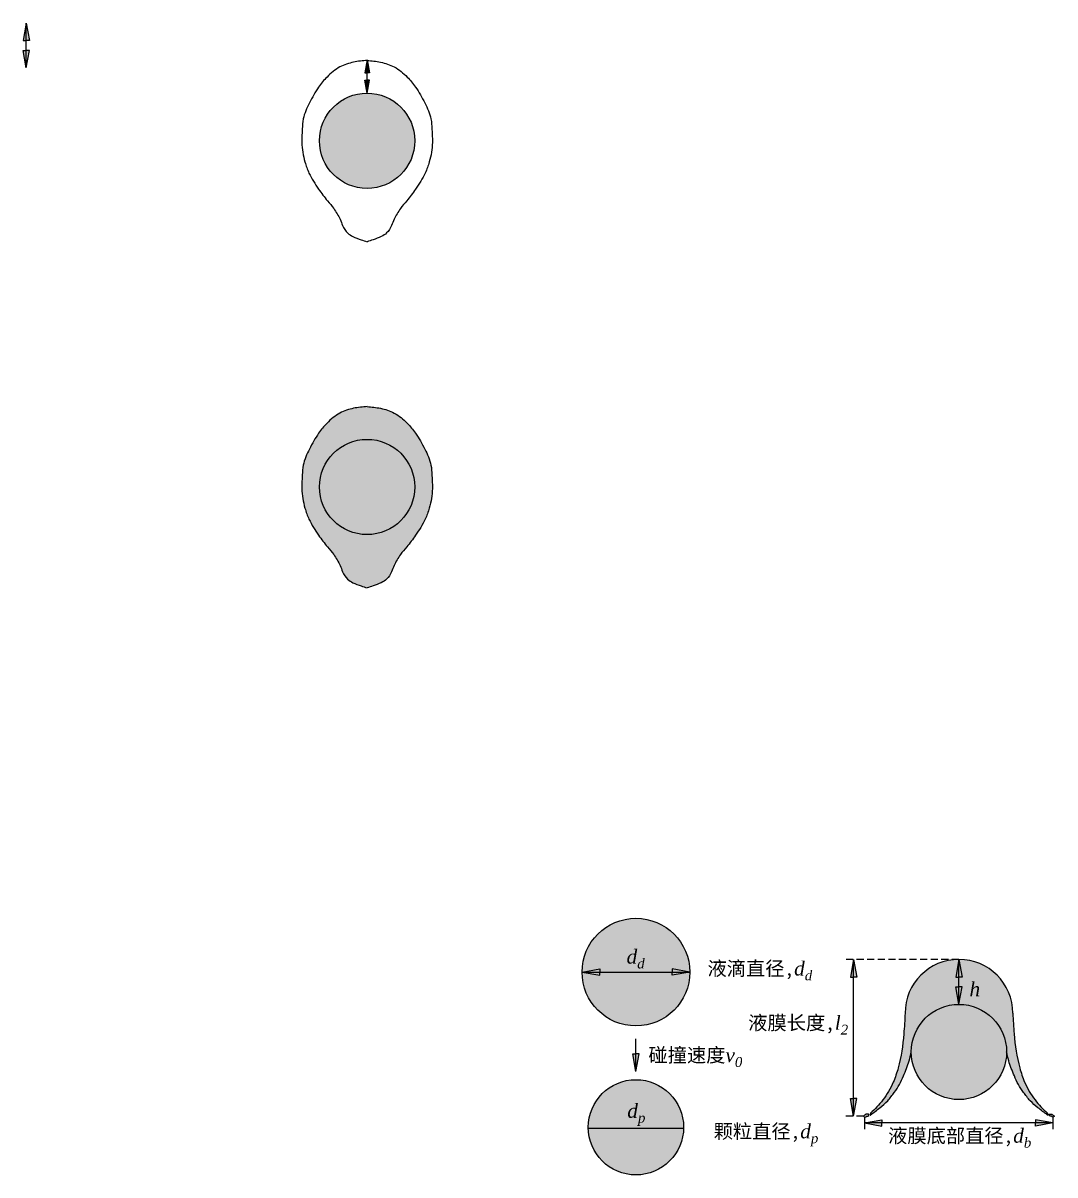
# Model space of a CAD drawing. Header units: millimetres. Extents: x -168 to 2937, y -666 to 1342.
# Drawn here: x 1739.7 to 1959.1, y 528.7 to 773.7 of the extents above; entities that cross this region are included whole.
import ezdxf

# ---------------------------------------------------------------- set-up
doc = ezdxf.new("R2010")
doc.units = ezdxf.units.MM
doc.linetypes.add('DASHED', pattern=[0.75, 0.5, -0.25])
doc.styles.add('说明', font='', dxfattribs={"height": 3})
doc.styles.get('说明').set_extended_font_data('SimSun')

msp = doc.modelspace()

# ---------------------------------------------------------------- hatches: boundary and pattern name
for color, points in [(1, [(1740.38, 773.7), (1740.38, 769.95), (1739.71, 769.95)]), (1, [(1741.06, 769.95), (1740.38, 773.7), (1740.38, 769.95)]), (1, [(1740.38, 764.15), (1740.38, 767.89), (1739.71, 767.89)]), (1, [(1741.06, 767.89), (1740.38, 764.15), (1740.38, 767.89)]), (1, [(1812.85, 765.84), (1812.85, 763.08), (1812.35, 763.08)]), (1, [(1813.35, 763.08), (1812.85, 765.84), (1812.85, 763.08)]), (1, [(1812.85, 758.78), (1812.85, 761.55), (1812.35, 761.55)]), (1, [(1813.35, 761.55), (1812.85, 758.78), (1812.85, 761.55)]), (1, [(1915.61, 570.79), (1916.28, 574.54), (1916.28, 570.79)]), (1, [(1916.28, 574.54), (1916.28, 570.79), (1916.95, 570.79)]), (1, [(1938.67, 574.54), (1938.67, 570.79), (1938, 570.79)]), (1, [(1939.34, 570.79), (1938.67, 574.54), (1938.67, 570.79)]), (1, [(1858.56, 571.84), (1862.3, 571.84), (1862.3, 572.51)]), (1, [(1862.3, 571.16), (1858.56, 571.84), (1862.3, 571.84)]), (1, [(1881.45, 571.84), (1877.71, 571.84), (1877.71, 572.51)]), (1, [(1877.71, 571.16), (1881.45, 571.84), (1877.71, 571.84)]), (1, [(1938.67, 564.99), (1938.67, 568.73), (1938, 568.73)]), (1, [(1939.34, 568.73), (1938.67, 564.99), (1938.67, 568.73)]), (7, [(1870, 550.71), (1870, 554.45), (1869.33, 554.45)]), (7, [(1870.68, 554.45), (1870, 550.71), (1870, 554.45)]), (1, [(1915.61, 544.93), (1916.28, 541.19), (1916.28, 544.93)]), (1, [(1916.28, 541.19), (1916.28, 544.93), (1916.95, 544.93)]), (1, [(1859.87, 538.62), (1863.61, 538.62), (1863.61, 539.29)]), (1, [(1859.87, 538.62), (1863.61, 538.62), (1863.61, 539.29)]), (1, [(1880.14, 538.62), (1876.4, 538.62), (1876.4, 539.29)]), (1, [(1880.14, 538.62), (1876.4, 538.62), (1876.4, 539.29)]), (1, [(1922.31, 540.42), (1918.57, 539.75), (1922.31, 539.75)]), (1, [(1918.57, 539.75), (1922.31, 539.75), (1922.31, 539.08)]), (1, [(1954.91, 540.42), (1958.65, 539.75), (1954.91, 539.75)]), (1, [(1958.65, 539.75), (1954.91, 539.75), (1954.91, 539.08)]), (1, [(1863.61, 537.94), (1859.87, 538.62), (1863.61, 538.62)]), (1, [(1863.61, 537.94), (1859.87, 538.62), (1863.61, 538.62)]), (1, [(1876.4, 537.94), (1880.14, 538.62), (1876.4, 538.62)]), (1, [(1876.4, 537.94), (1880.14, 538.62), (1876.4, 538.62)])]:
    msp.add_hatch(color=color).paths.add_polyline_path(points)
h = msp.add_hatch(color=151)
h.set_gradient(color1=(52, 60, 57), one_color=1, tint=1, name='SPHERICAL')
h.paths.add_polyline_path([(1802.72, 748.65, 1), (1822.99, 748.65, 1)])
h = msp.add_hatch(color=151)
h.set_gradient(color1=(61, 117, 240), one_color=1, tint=1, name='SPHERICAL')
edge = h.paths.add_edge_path()
edge.add_spline(control_points=[(1812.85, 653.56), (1813.28, 653.7), (1814.29, 654.05), (1815.74, 654.51), (1817.2, 655.46), (1818.07, 656.82), (1818.5, 658.33), (1819.24, 659.49), (1820.05, 660.87), (1821.53, 662.5), (1823.35, 664.97), (1825.1, 667.68), (1826.32, 671.04), (1826.86, 674.24), (1826.64, 677.3), (1826.51, 680.21), (1825.09, 683.17), (1823.46, 686.21), (1821.28, 688.82), (1818.84, 690.85), (1815.79, 691.85), (1813.81, 692.04), (1812.85, 692.13)], knot_values=[0, 0, 0, 0, 1.123375, 2.670865, 3.802731, 5.394021, 6.577765, 7.700524, 8.817056, 10.56941, 13.178919, 16.495078, 18.579007, 22.074836, 24.502928, 26.253331, 29.307291, 32.54377, 34.867381, 37.775274, 40.343371, 42.749137, 42.749137, 42.749137, 42.749137], degree=3, periodic=0)
edge.add_spline(control_points=[(1812.85, 692.13), (1811.89, 692.04), (1809.91, 691.85), (1806.86, 690.85), (1804.42, 688.82), (1802.24, 686.21), (1800.62, 683.17), (1799.2, 680.21), (1799.07, 677.3), (1798.84, 674.24), (1799.39, 671.04), (1800.6, 667.68), (1802.35, 664.97), (1804.17, 662.5), (1805.66, 660.87), (1806.47, 659.49), (1807.21, 658.33), (1807.63, 656.82), (1808.5, 655.46), (1809.96, 654.51), (1811.41, 654.05), (1812.43, 653.7), (1812.85, 653.56)], knot_values=[0, 0, 0, 0, 2.405767, 4.973863, 7.881757, 10.205368, 13.441846, 16.495806, 18.246209, 20.674302, 24.17013, 26.254059, 29.570218, 32.179727, 33.932082, 35.048614, 36.171372, 37.355116, 38.946407, 40.078273, 41.625763, 42.749137, 42.749137, 42.749137, 42.749137], degree=3, periodic=0)
h.paths.add_polyline_path([(1802.72, 675.02, -1), (1822.99, 675.02, -1)], flags=16)
h = msp.add_hatch(color=151)
h.set_gradient(color1=(52, 60, 57), one_color=1, tint=1, name='SPHERICAL')
h.paths.add_polyline_path([(1802.72, 675.02, 1), (1822.99, 675.02, 1)])
h = msp.add_hatch(color=151)
h.set_gradient(color1=(61, 117, 240), one_color=1, tint=1, name='SPHERICAL')
h.paths.add_polyline_path([(1881.45, 571.84, 1), (1858.56, 571.84, 1)])
h = msp.add_hatch(color=151)
h.set_gradient(color1=(61, 117, 240), one_color=1, tint=1, name='SPHERICAL')
edge = h.paths.add_edge_path()
edge.add_spline(control_points=[(1927.23, 563.09), (1927.15, 561.63), (1926.94, 557.72), (1926.25, 552.76), (1924.66, 548.03), (1922.75, 544.68), (1920.8, 542.73), (1919.9, 541.83)], knot_values=[0, 0, 0, 0, 4.388876, 11.743503, 14.92363, 19.320063, 23.15355, 23.15355, 23.15355, 23.15355], degree=3, periodic=0)
edge.add_spline(control_points=[(1919.9, 541.83), (1919.9, 541.83), (1919.9, 541.82), (1919.9, 541.82)], knot_values=[0.061324, 0.061324, 0.061324, 0.061324, 0.068179, 0.068179, 0.068179, 0.068179], degree=3, periodic=0)
edge.add_line((1919.9, 541.82), (1920.04, 541.59))
edge.add_spline(control_points=[(1920.04, 541.59), (1920.66, 542.05), (1921.87, 542.95), (1923.6, 544.43), (1924.88, 546.18), (1926.11, 547.89), (1927.07, 550.19), (1928.03, 552.47), (1928.4, 554.22), (1928.54, 554.85)], knot_values=[0.189538, 0.189538, 0.189538, 0.189538, 2.501063, 4.719677, 6.988127, 8.975374, 11.016979, 14.450456, 16.374049, 16.374049, 16.374049, 16.374049], degree=3, periodic=0)
edge.add_arc((1938.67, 554.85), 10.13, 0, 180, ccw=False)
edge.add_spline(control_points=[(1948.81, 554.85), (1948.94, 554.22), (1949.31, 552.47), (1950.28, 550.19), (1951.23, 547.89), (1952.46, 546.18), (1953.74, 544.43), (1955.47, 542.95), (1956.68, 542.05), (1957.3, 541.6)], knot_values=[0.198888, 0.198888, 0.198888, 0.198888, 2.122481, 5.555958, 7.597563, 9.58481, 11.85326, 14.071875, 16.374049, 16.374049, 16.374049, 16.374049], degree=3, periodic=0)
edge.add_line((1957.3, 541.6), (1957.45, 541.83))
edge.add_spline(control_points=[(1957.45, 541.83), (1957.45, 541.83), (1957.45, 541.83), (1957.44, 541.83)], knot_values=[0.061324, 0.061324, 0.061324, 0.061324, 0.062435, 0.062435, 0.062435, 0.062435], degree=3, periodic=0)
edge.add_spline(control_points=[(1957.42, 541.89), (1957.43, 541.87), (1957.44, 541.85), (1957.44, 541.83)], knot_values=[0, 0, 0, 0, 0.061324, 0.061324, 0.061324, 0.061324], degree=3, periodic=0)
edge.add_spline(control_points=[(1957.44, 541.83), (1956.54, 542.73), (1954.6, 544.68), (1952.68, 548.03), (1951.09, 552.76), (1950.41, 557.72), (1950.2, 561.63), (1950.12, 563.09)], knot_values=[0, 0, 0, 0, 3.833487, 8.22992, 11.410046, 18.764674, 23.15355, 23.15355, 23.15355, 23.15355], degree=3, periodic=0)
edge.add_arc((1938.67, 563.09), 11.45, 0, 180)
edge = h.paths.add_edge_path()
edge.add_spline(control_points=[(1919.39, 541.62), (1919.32, 541.61), (1919.15, 541.6), (1918.85, 541.64), (1918.67, 541.39), (1918.26, 541.22), (1918.72, 540.9), (1919.05, 541.23), (1919.47, 541.22), (1919.6, 541.59), (1919.45, 541.61), (1919.39, 541.62)], knot_values=[0.010797, 0.010797, 0.010797, 0.010797, 0.226236, 0.518044, 0.845429, 1.144448, 1.438248, 1.927142, 2.365925, 2.589449, 2.746208, 2.746208, 2.746208, 2.746208], degree=3, periodic=0)
edge = h.paths.add_edge_path()
edge.add_spline(control_points=[(1920.04, 541.59), (1920.04, 541.59), (1920.04, 541.59), (1920.04, 541.59)], knot_values=[0.758905, 0.758905, 0.758905, 0.758905, 0.760382, 0.760382, 0.760382, 0.760382], degree=3, periodic=0)
edge.add_line((1920.04, 541.59), (1919.9, 541.82))
edge.add_spline(control_points=[(1919.9, 541.82), (1919.89, 541.81), (1919.86, 541.74), (1919.82, 541.63), (1919.77, 541.52), (1919.8, 541.4), (1919.96, 541.47), (1920.01, 541.55), (1920.04, 541.59)], knot_values=[0.068179, 0.068179, 0.068179, 0.068179, 0.119496, 0.293444, 0.419232, 0.468439, 0.607376, 0.758905, 0.758905, 0.758905, 0.758905], degree=3, periodic=0)
edge = h.paths.add_edge_path()
edge.add_spline(control_points=[(1957.31, 541.59), (1957.33, 541.55), (1957.39, 541.47), (1957.54, 541.4), (1957.57, 541.52), (1957.52, 541.63), (1957.48, 541.74), (1957.45, 541.81), (1957.45, 541.83)], knot_values=[0.062435, 0.062435, 0.062435, 0.062435, 0.213964, 0.352901, 0.402108, 0.527896, 0.701844, 0.758905, 0.758905, 0.758905, 0.758905], degree=3, periodic=0)
edge.add_line((1957.45, 541.83), (1957.3, 541.6))
edge.add_spline(control_points=[(1957.3, 541.6), (1957.3, 541.6), (1957.3, 541.59), (1957.31, 541.59)], knot_values=[0.758905, 0.758905, 0.758905, 0.758905, 0.771585, 0.771585, 0.771585, 0.771585], degree=3, periodic=0)
edge = h.paths.add_edge_path()
edge.add_spline(control_points=[(1957.95, 541.62), (1958.02, 541.61), (1958.19, 541.6), (1958.5, 541.64), (1958.67, 541.39), (1959.08, 541.22), (1958.62, 540.9), (1958.29, 541.23), (1957.87, 541.22), (1957.74, 541.59), (1957.89, 541.61), (1957.95, 541.62)], knot_values=[0.010797, 0.010797, 0.010797, 0.010797, 0.226236, 0.518044, 0.845429, 1.144448, 1.438248, 1.927142, 2.365925, 2.589449, 2.746208, 2.746208, 2.746208, 2.746208], degree=3, periodic=0)
h = msp.add_hatch(color=151)
h.set_gradient(color1=(52, 60, 57), one_color=1, tint=1, name='SPHERICAL')
h.paths.add_polyline_path([(1928.54, 554.85, 1), (1948.81, 554.85, 1)])
h = msp.add_hatch(color=151)
h.set_gradient(color1=(52, 60, 57), one_color=1, tint=1, name='SPHERICAL')
h.paths.add_polyline_path([(1859.87, 538.83, 1), (1880.14, 538.83, 1)])

# ---------------------------------------------------------------- linework, layer by layer
at = {"color": 1}
for p, q in [((1740.38, 773.7), (1739.71, 769.95)), ((1740.38, 764.15), (1740.38, 773.7)), ((1740.38, 773.7), (1741.06, 769.95)), ((1739.71, 769.95), (1740.38, 769.95)), ((1741.06, 769.95), (1740.38, 769.95)), ((1740.38, 764.15), (1739.71, 767.89)), ((1739.71, 767.89), (1740.38, 767.89)), ((1740.38, 764.15), (1741.06, 767.89)), ((1741.06, 767.89), (1740.38, 767.89)), ((1812.85, 765.84), (1812.35, 763.08)), ((1812.85, 758.78), (1812.85, 765.84)), ((1812.85, 765.84), (1813.35, 763.08)), ((1812.35, 763.08), (1812.85, 763.08)), ((1813.35, 763.08), (1812.85, 763.08)), ((1812.85, 758.78), (1812.35, 761.55)), ((1812.35, 761.55), (1812.85, 761.55)), ((1812.85, 758.78), (1813.35, 761.55)), ((1813.35, 761.55), (1812.85, 761.55)), ((1916.28, 574.54), (1915.61, 570.79)), ((1916.28, 541.19), (1916.28, 574.54)), ((1916.28, 574.54), (1916.95, 570.79)), ((1938.67, 574.54), (1938, 570.79)), ((1938.67, 564.99), (1938.67, 574.54)), ((1938.67, 574.54), (1939.34, 570.79)), ((1858.56, 571.84), (1862.3, 572.51)), ((1858.56, 571.84), (1881.45, 571.84)), ((1858.56, 571.84), (1862.3, 571.16)), ((1862.3, 572.51), (1862.3, 571.84)), ((1862.3, 571.16), (1862.3, 571.84)), ((1881.45, 571.84), (1877.71, 572.51)), ((1877.71, 572.51), (1877.71, 571.84)), ((1881.45, 571.84), (1877.71, 571.16)), ((1877.71, 571.16), (1877.71, 571.84)), ((1915.61, 570.79), (1916.28, 570.79)), ((1916.95, 570.79), (1916.28, 570.79)), ((1938, 570.79), (1938.67, 570.79)), ((1938.67, 564.99), (1938, 568.73)), ((1938, 568.73), (1938.67, 568.73)), ((1939.34, 570.79), (1938.67, 570.79)), ((1938.67, 564.99), (1939.34, 568.73)), ((1939.34, 568.73), (1938.67, 568.73)), ((1916.28, 541.19), (1915.61, 544.93)), ((1915.61, 544.93), (1916.28, 544.93)), ((1916.28, 541.19), (1916.95, 544.93)), ((1916.95, 544.93), (1916.28, 544.93)), ((1918.57, 541.04), (1918.57, 538.46)), ((1918.57, 539.75), (1922.31, 540.42)), ((1958.65, 539.75), (1918.57, 539.75)), ((1918.57, 539.75), (1922.31, 539.08)), ((1922.31, 540.42), (1922.31, 539.75)), ((1922.31, 539.08), (1922.31, 539.75)), ((1958.65, 539.75), (1954.91, 540.42)), ((1954.91, 540.42), (1954.91, 539.75)), ((1958.65, 539.75), (1954.91, 539.08)), ((1954.91, 539.08), (1954.91, 539.75)), ((1958.65, 541.04), (1958.65, 538.46)), ((1859.87, 538.62), (1880.14, 538.62)), ((1859.87, 538.62), (1880.14, 538.62))]:
    msp.add_line(p, q, dxfattribs=at)
at = {"color": 1, "linetype": 'DASHED', "ltscale": 3}
for p, q in [((1938.67, 574.54), (1914.14, 574.54)), ((1918.39, 541.19), (1914.19, 541.19))]:
    msp.add_line(p, q, dxfattribs=at)
at = {"color": 7}
for p, q in [((1870, 550.71), (1870, 557.65)), ((1870, 550.71), (1869.33, 554.45)), ((1869.33, 554.45), (1870, 554.45)), ((1870, 550.71), (1870.68, 554.45)), ((1870.68, 554.45), (1870, 554.45))]:
    msp.add_line(p, q, dxfattribs=at)
for p, q in [((1919.84, 541.91), (1920.07, 541.54)), ((1957.47, 541.86), (1957.25, 541.52))]:
    msp.add_line(p, q)
for centre, radius in [((1812.85, 748.65), 10.13), ((1812.85, 675.02), 10.13), ((1870, 571.84), 11.45), ((1938.67, 554.85), 10.13), ((1938.67, 554.85), 10.13), ((1870, 538.83), 10.13)]:
    msp.add_circle(centre, radius)
msp.add_arc((1938.67, 563.09), 11.45, 360, 180)
for points in [[(1812.85, 765.75), (1811.89, 765.66), (1809.91, 765.47), (1806.86, 764.47), (1804.42, 762.44), (1802.24, 759.83), (1800.62, 756.8), (1799.2, 753.84), (1799.07, 750.92), (1798.84, 747.86), (1799.39, 744.66), (1800.6, 741.3), (1802.35, 738.59), (1804.17, 736.12), (1805.66, 734.49), (1806.47, 733.12), (1807.21, 731.95), (1807.63, 730.45), (1808.5, 729.08), (1809.96, 728.14), (1811.41, 727.67), (1812.43, 727.33), (1812.85, 727.18)], [(1812.85, 765.75), (1813.81, 765.66), (1815.79, 765.47), (1818.84, 764.47), (1821.28, 762.44), (1823.46, 759.83), (1825.09, 756.8), (1826.51, 753.84), (1826.64, 750.92), (1826.86, 747.86), (1826.32, 744.66), (1825.1, 741.3), (1823.35, 738.59), (1821.53, 736.12), (1820.05, 734.49), (1819.24, 733.12), (1818.5, 731.95), (1818.07, 730.45), (1817.2, 729.08), (1815.74, 728.14), (1814.29, 727.67), (1813.28, 727.33), (1812.85, 727.18)], [(1812.85, 692.13), (1811.89, 692.04), (1809.91, 691.85), (1806.86, 690.85), (1804.42, 688.82), (1802.24, 686.21), (1800.62, 683.17), (1799.2, 680.21), (1799.07, 677.3), (1798.84, 674.24), (1799.39, 671.04), (1800.6, 667.68), (1802.35, 664.97), (1804.17, 662.5), (1805.66, 660.87), (1806.47, 659.49), (1807.21, 658.33), (1807.63, 656.82), (1808.5, 655.46), (1809.96, 654.51), (1811.41, 654.05), (1812.43, 653.7), (1812.85, 653.56)], [(1812.85, 692.13), (1813.81, 692.04), (1815.79, 691.85), (1818.84, 690.85), (1821.28, 688.82), (1823.46, 686.21), (1825.09, 683.17), (1826.51, 680.21), (1826.64, 677.3), (1826.86, 674.24), (1826.32, 671.04), (1825.1, 667.68), (1823.35, 664.97), (1821.53, 662.5), (1820.05, 660.87), (1819.24, 659.49), (1818.5, 658.33), (1818.07, 656.82), (1817.2, 655.46), (1815.74, 654.51), (1814.29, 654.05), (1813.28, 653.7), (1812.85, 653.56)]]:
    msp.add_open_spline(points, degree=3, knots=[0, 0, 0, 0, 2.405767, 4.973863, 7.881757, 10.205368, 13.441846, 16.495806, 18.246209, 20.674302, 24.17013, 26.254059, 29.570218, 32.179727, 33.932082, 35.048614, 36.171372, 37.355116, 38.946407, 40.078273, 41.625763, 42.749137, 42.749137, 42.749137, 42.749137])
for points in [[(1927.23, 563.09), (1926.94, 558.71), (1925.75, 551.45), (1924.71, 548.45), (1922.49, 544.65), (1919.89, 541.82)], [(1950.12, 563.09), (1950.4, 558.71), (1951.6, 551.45), (1952.63, 548.45), (1954.85, 544.65), (1957.46, 541.82)], [(1919.89, 541.48), (1921.88, 542.99), (1923.52, 544.48), (1924.93, 546.26), (1926.03, 547.91), (1926.89, 549.76), (1928.09, 552.98), (1928.54, 554.85)], [(1957.46, 541.48), (1955.47, 542.99), (1953.82, 544.48), (1952.41, 546.26), (1951.31, 547.91), (1950.45, 549.76), (1949.25, 552.98), (1948.81, 554.85)], [(1919.4, 541.62), (1919.18, 541.61), (1918.88, 541.59), (1918.62, 541.39), (1918.39, 541.2), (1918.62, 541.02), (1919.09, 541.17), (1919.49, 541.35), (1919.54, 541.57), (1919.38, 541.62)], [(1919.92, 541.89), (1919.88, 541.77), (1919.81, 541.61), (1919.78, 541.49), (1919.8, 541.44), (1919.93, 541.47), (1920.08, 541.68)], [(1957.42, 541.89), (1957.47, 541.77), (1957.53, 541.61), (1957.56, 541.49), (1957.55, 541.44), (1957.41, 541.47), (1957.27, 541.68)], [(1957.94, 541.62), (1958.17, 541.61), (1958.46, 541.59), (1958.72, 541.39), (1958.95, 541.2), (1958.72, 541.02), (1958.25, 541.17), (1957.85, 541.35), (1957.8, 541.57), (1957.96, 541.62)]]:
    msp.add_spline(points, degree=3)

# ---------------------------------------------------------------- texts
at = {"color": 1, "char_height": 3, "attachment_point": 1, "style": '说明'}
for s, insert in [('\\A1;{\\fTimes New Roman|b0|i1|c186|p18;d\\fTimes New Roman|b0|i1|c0|p18;\\H0.7x;\\S^ d;}', (1868.01, 576.63)), ('\\A1;液滴直径,{\\fTimes New Roman|b0|i1|c186|p18;d\\fTimes New Roman|b0|i1|c0|p18;\\H0.7x;\\S^ d;}', (1885.22, 574.11)), ('\\A1;{\\fTimes New Roman|b0|i1|c0|p18;h}', (1940.91, 569.72)), ('\\A1;液膜长度,{\\fTimes New Roman|b0|i1|c186|p18;l\\H0.7x;\\S^ 2;}', (1893.87, 562.56)), ('\\A1;{\\fTimes New Roman|b0|i1|c186|p18;d\\fTimes New Roman|b0|i1|c0|p18;\\H0.7x;\\S^ p;}', (1868.16, 543.84)), ('\\A1;颗粒直径,{\\fTimes New Roman|b0|i1|c186|p18;d\\fTimes New Roman|b0|i1|c0|p18;\\H0.7x;\\S^ p;}', (1886.52, 539.48)), ('\\A1;液膜底部直径,{\\fTimes New Roman|b0|i1|c186|p18;d\\H0.7x;\\S^ b;}', (1923.61, 538.54))]:
    msp.add_mtext_dynamic_manual_height_columns(s, width=34.0553, gutter_width=15, heights=[0], dxfattribs=dict(at, insert=insert))
at = {"insert": (1872.66, 555.69), "char_height": 3, "attachment_point": 1, "style": '说明'}
msp.add_mtext_dynamic_manual_height_columns('\\A1;碰撞速度{\\fTimes New Roman|b0|i1|c0|p18;v\\H0.7x;\\S^ 0;}', width=34.0553, gutter_width=15, heights=[0], dxfattribs=at)

doc.saveas('drawing.dxf')
